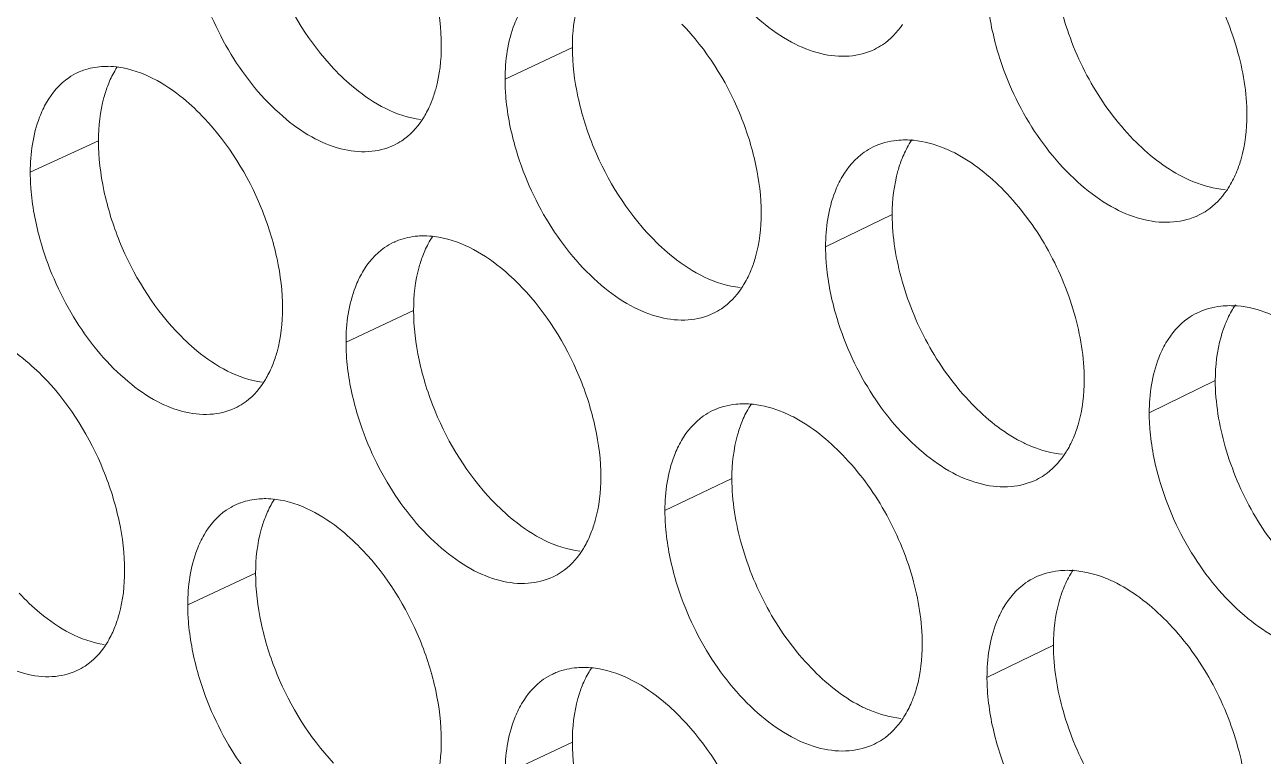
# Model space of a CAD drawing. Header units: millimetres. Extents: x 1177 to 4147, y 93 to 2194.
# Drawn here: x 2566.4 to 2580.43, y 791.71 to 800 of the extents above; entities that cross this region are included whole.
import ezdxf

# ---------------------------------------------------------------- set-up
doc = ezdxf.new("R2010")
doc.units = ezdxf.units.MM
doc.header["$LTSCALE"] = 0.1
doc.layers.get('0').update_dxf_attribs({"lineweight": 13})
doc.layers.add('标注', color=251, linetype='Continuous', lineweight=9)

# ---------------------------------------------------------------- blocks, each defined once
blk = doc.blocks.new('02')
at = {"layer": '标注'}
for p, q in [((4444.276, 733.764), (4443.187, 733.249)), ((4436.603, 732.249), (4435.5, 731.741)), ((4449.455, 731.055), (4448.376, 730.535)), ((4441.706, 729.503), (4440.612, 728.99)), ((4454.685, 728.371), (4453.616, 727.845)), ((4446.859, 726.782), (4445.775, 726.264)), ((4439.148, 725.248), (4438.049, 724.737)), ((4452.064, 724.085), (4450.989, 723.562)), ((4444.276, 722.514), (4443.187, 721.999))]:
    blk.add_line(p, q, dxfattribs=at)
for centre, radius, start, end in [((4436.704, 732.418), 1.034, 109.1713, 114.7632), ((4436.739, 732.073), 1.384, 82.0095, 89.1943), ((4449.664, 730.835), 1.43, 84.4925, 89.9118), ((4441.87, 729.31), 1.402, 83.021, 89.4851), ((4441.831, 729.655), 1.051, 110.5478, 115.181), ((4454.923, 728.132), 1.449, 85.444, 90.1903), ((4447.053, 726.571), 1.421, 84.008, 89.7708), ((4439.298, 725.063), 1.393, 82.5184, 89.3404), ((4439.261, 725.409), 1.043, 109.8653, 114.9718), ((4452.287, 723.856), 1.439, 84.9711, 90.0516), ((4444.413, 722.658), 1.06, 111.219, 115.391), ((4444.455, 722.312), 1.411, 83.5175, 89.6286)]:
    blk.add_arc(centre, radius, start, end, dxfattribs=at)
for points, knots in [([(4442.155, 733.795), (4442.155, 734.064), (4442.085, 734.622), (4441.745, 735.701), (4441.276, 736.453), (4440.884, 736.868)], [0, 0, 0, 0, 0.238218, 0.493853, 1, 1, 1, 1]), ([(4439.148, 736.498), (4439.148, 736.229), (4439.218, 735.67), (4439.554, 734.59), (4440.02, 733.838), (4440.411, 733.422)], [0, 0, 0, 0, 0.238432, 0.494215, 1, 1, 1, 1]), ([(4445.935, 736.436), (4446.06, 735.994), (4446.427, 735.162), (4447.134, 734.309), (4447.792, 733.841), (4448.277, 733.644), (4448.748, 733.596), (4449.042, 733.671), (4449.169, 733.732)], [0, 0, 0, 0, 0.295542, 0.576027, 0.700439, 0.810823, 0.909172, 1, 1, 1, 1]), ([(4445.935, 736.436), (4446.06, 735.994), (4446.427, 735.162), (4447.134, 734.309), (4447.792, 733.841), (4448.277, 733.644), (4448.748, 733.596), (4449.042, 733.671), (4449.169, 733.732)], [0, 0, 0, 0, 0.295542, 0.576027, 0.700439, 0.810823, 0.909172, 1, 1, 1, 1]), ([(4455.197, 732.668), (4455.197, 733.031), (4455.069, 733.782), (4454.624, 734.832), (4453.958, 735.725), (4453.389, 736.183), (4453.089, 736.336)], [0, 0, 0, 0, 0.247276, 0.512232, 0.770569, 1, 1, 1, 1]), ([(4455.197, 732.668), (4455.197, 733.031), (4455.069, 733.782), (4454.624, 734.832), (4453.958, 735.725), (4453.389, 736.183), (4453.089, 736.336)], [0, 0, 0, 0, 0.247276, 0.512232, 0.770569, 1, 1, 1, 1]), ([(4452.064, 735.335), (4452.064, 734.972), (4452.191, 734.22), (4452.632, 733.169), (4453.293, 732.275), (4453.861, 731.817), (4454.16, 731.665)], [0, 0, 0, 0, 0.24758, 0.512681, 0.770856, 1, 1, 1, 1]), ([(4452.064, 735.335), (4452.064, 734.972), (4452.191, 734.22), (4452.632, 733.169), (4453.293, 732.275), (4453.861, 731.817), (4454.16, 731.665)], [0, 0, 0, 0, 0.24758, 0.512681, 0.770856, 1, 1, 1, 1]), ([(4438.207, 734.909), (4438.329, 734.467), (4438.688, 733.637), (4439.382, 732.78), (4440.027, 732.306), (4440.504, 732.104), (4440.967, 732.049), (4441.257, 732.118), (4441.383, 732.177)], [0, 0, 0, 0, 0.29692, 0.578074, 0.702428, 0.812421, 0.910064, 1, 1, 1, 1]), ([(4444.435, 734.675), (4444.409, 734.608), (4444.311, 734.314), (4444.276, 734.002), (4444.276, 733.764)], [0, 0, 0, 0, 0.232089, 1, 1, 1, 1]), ([(4450.989, 734.812), (4450.989, 734.725), (4451.005, 734.361), (4451.075, 734.001), (4451.151, 733.735)], [0, 0, 0, 0, 0.238471, 1, 1, 1, 1]), ([(4450.989, 734.812), (4450.989, 734.725), (4451.005, 734.361), (4451.075, 734.001), (4451.151, 733.735)], [0, 0, 0, 0, 0.238471, 1, 1, 1, 1]), ([(4443.454, 734.381), (4443.41, 734.305), (4443.243, 733.95), (4443.187, 733.551), (4443.187, 733.249)], [0, 0, 0, 0, 0.226658, 1, 1, 1, 1]), ([(4447.334, 731.075), (4447.334, 731.344), (4447.263, 731.902), (4446.92, 732.981), (4446.446, 733.73), (4446.05, 734.142)], [0, 0, 0, 0, 0.238081, 0.493556, 1, 1, 1, 1]), ([(4449.169, 733.732), (4449.213, 733.754), (4449.39, 733.855), (4449.535, 734.008), (4449.621, 734.135)], [0, 0, 0, 0, 0.2437, 1, 1, 1, 1]), ([(4449.169, 733.732), (4449.213, 733.754), (4449.39, 733.855), (4449.535, 734.008), (4449.621, 734.135)], [0, 0, 0, 0, 0.2437, 1, 1, 1, 1]), ([(4441.996, 732.885), (4442.023, 732.952), (4442.12, 733.245), (4442.155, 733.557), (4442.155, 733.795)], [0, 0, 0, 0, 0.232027, 1, 1, 1, 1]), ([(4444.276, 733.764), (4444.276, 733.496), (4444.347, 732.937), (4444.686, 731.858), (4445.157, 731.108), (4445.552, 730.695)], [0, 0, 0, 0, 0.238296, 0.493918, 1, 1, 1, 1]), ([(4451.151, 733.735), (4451.278, 733.292), (4451.649, 732.459), (4452.367, 731.609), (4453.032, 731.145), (4453.524, 730.952), (4454, 730.909), (4454.295, 730.987), (4454.423, 731.05)], [0, 0, 0, 0, 0.294634, 0.574682, 0.699134, 0.809777, 0.908589, 1, 1, 1, 1]), ([(4451.151, 733.735), (4451.278, 733.292), (4451.649, 732.459), (4452.367, 731.609), (4453.032, 731.145), (4453.524, 730.952), (4454, 730.909), (4454.295, 730.987), (4454.423, 731.05)], [0, 0, 0, 0, 0.294634, 0.574682, 0.699134, 0.809777, 0.908589, 1, 1, 1, 1]), ([(4436.758, 733.456), (4436.724, 733.457), (4436.59, 733.453), (4436.457, 733.427), (4436.364, 733.395)], [0, 0, 0, 0, 0.257182, 1, 1, 1, 1]), ([(4436.27, 733.357), (4436.219, 733.333), (4436.013, 733.217), (4435.853, 733.028), (4435.764, 732.873)], [0, 0, 0, 0, 0.240997, 1, 1, 1, 1]), ([(4436.907, 733.447), (4436.893, 733.425), (4436.837, 733.333), (4436.79, 733.234), (4436.76, 733.158)], [0, 0, 0, 0, 0.24222, 1, 1, 1, 1]), ([(4438.32, 732.614), (4438.214, 732.727), (4437.822, 733.101), (4437.316, 733.389), (4436.931, 733.443)], [0, 0, 0, 0, 0.284921, 1, 1, 1, 1]), ([(4440.411, 733.422), (4440.518, 733.308), (4440.914, 732.932), (4441.429, 732.645), (4441.819, 732.597)], [0, 0, 0, 0, 0.284983, 1, 1, 1, 1]), ([(4436.76, 733.158), (4436.734, 733.091), (4436.638, 732.798), (4436.603, 732.486), (4436.603, 732.249)], [0, 0, 0, 0, 0.231643, 1, 1, 1, 1]), ([(4443.187, 733.249), (4443.187, 733.162), (4443.202, 732.798), (4443.271, 732.438), (4443.346, 732.171)], [0, 0, 0, 0, 0.238377, 1, 1, 1, 1]), ([(4435.764, 732.873), (4435.72, 732.796), (4435.555, 732.441), (4435.5, 732.043), (4435.5, 731.741)], [0, 0, 0, 0, 0.225927, 1, 1, 1, 1]), ([(4441.844, 732.589), (4441.858, 732.612), (4441.917, 732.706), (4441.965, 732.807), (4441.996, 732.885)], [0, 0, 0, 0, 0.242305, 1, 1, 1, 1]), ([(4455.034, 731.757), (4455.062, 731.823), (4455.161, 732.117), (4455.197, 732.43), (4455.197, 732.668)], [0, 0, 0, 0, 0.232772, 1, 1, 1, 1]), ([(4455.034, 731.757), (4455.062, 731.823), (4455.161, 732.117), (4455.197, 732.43), (4455.197, 732.668)], [0, 0, 0, 0, 0.232772, 1, 1, 1, 1]), ([(4439.585, 729.538), (4439.585, 729.807), (4439.515, 730.366), (4439.177, 731.445), (4438.711, 732.198), (4438.32, 732.614)], [0, 0, 0, 0, 0.238287, 0.494002, 1, 1, 1, 1]), ([(4441.383, 732.177), (4441.428, 732.199), (4441.61, 732.301), (4441.757, 732.458), (4441.844, 732.589)], [0, 0, 0, 0, 0.243002, 1, 1, 1, 1]), ([(4449.666, 732.265), (4449.62, 732.265), (4449.443, 732.256), (4449.267, 732.209), (4449.148, 732.152)], [0, 0, 0, 0, 0.258394, 1, 1, 1, 1]), ([(4449.775, 732.27), (4449.76, 732.247), (4449.699, 732.15), (4449.648, 732.047), (4449.616, 731.966)], [0, 0, 0, 0, 0.242417, 1, 1, 1, 1]), ([(4450.466, 732.054), (4450.411, 732.082), (4450.2, 732.18), (4449.971, 732.242), (4449.801, 732.258)], [0, 0, 0, 0, 0.266613, 1, 1, 1, 1]), ([(4436.603, 732.249), (4436.603, 731.979), (4436.673, 731.421), (4437.007, 730.341), (4437.47, 729.587), (4437.86, 729.17)], [0, 0, 0, 0, 0.238501, 0.494363, 1, 1, 1, 1]), ([(4443.346, 732.171), (4443.47, 731.729), (4443.834, 730.898), (4444.537, 730.044), (4445.19, 729.573), (4445.673, 729.375), (4446.142, 729.324), (4446.434, 729.397), (4446.561, 729.458)], [0, 0, 0, 0, 0.295999, 0.576706, 0.701098, 0.811352, 0.909467, 1, 1, 1, 1]), ([(4449.148, 732.152), (4449.097, 732.127), (4448.894, 732.008), (4448.735, 731.821), (4448.645, 731.667)], [0, 0, 0, 0, 0.241979, 1, 1, 1, 1]), ([(4452.564, 728.381), (4452.564, 728.744), (4452.436, 729.496), (4451.993, 730.547), (4451.331, 731.441), (4450.765, 731.9), (4450.466, 732.054)], [0, 0, 0, 0, 0.24746, 0.512581, 0.770891, 1, 1, 1, 1]), ([(4449.616, 731.966), (4449.589, 731.9), (4449.491, 731.606), (4449.455, 731.293), (4449.455, 731.055)], [0, 0, 0, 0, 0.232387, 1, 1, 1, 1]), ([(4435.5, 731.741), (4435.5, 731.654), (4435.515, 731.29), (4435.583, 730.929), (4435.657, 730.662)], [0, 0, 0, 0, 0.238286, 1, 1, 1, 1]), ([(4448.645, 731.667), (4448.6, 731.59), (4448.432, 731.236), (4448.376, 730.836), (4448.376, 730.535)], [0, 0, 0, 0, 0.227147, 1, 1, 1, 1]), ([(4454.16, 731.665), (4454.217, 731.636), (4454.433, 731.537), (4454.669, 731.476), (4454.843, 731.462)], [0, 0, 0, 0, 0.266627, 1, 1, 1, 1]), ([(4454.16, 731.665), (4454.217, 731.636), (4454.433, 731.537), (4454.669, 731.476), (4454.843, 731.462)], [0, 0, 0, 0, 0.266627, 1, 1, 1, 1]), ([(4454.87, 731.447), (4454.886, 731.47), (4454.949, 731.569), (4455.001, 731.674), (4455.034, 731.757)], [0, 0, 0, 0, 0.242531, 1, 1, 1, 1]), ([(4454.87, 731.447), (4454.886, 731.47), (4454.949, 731.569), (4455.001, 731.674), (4455.034, 731.757)], [0, 0, 0, 0, 0.242531, 1, 1, 1, 1]), ([(4454.423, 731.05), (4454.467, 731.071), (4454.641, 731.172), (4454.784, 731.322), (4454.87, 731.447)], [0, 0, 0, 0, 0.244132, 1, 1, 1, 1]), ([(4454.423, 731.05), (4454.467, 731.071), (4454.641, 731.172), (4454.784, 731.322), (4454.87, 731.447)], [0, 0, 0, 0, 0.244132, 1, 1, 1, 1]), ([(4447.173, 730.165), (4447.2, 730.232), (4447.299, 730.526), (4447.334, 730.838), (4447.334, 731.075)], [0, 0, 0, 0, 0.232325, 1, 1, 1, 1]), ([(4449.455, 731.055), (4449.455, 730.692), (4449.582, 729.94), (4450.02, 728.889), (4450.678, 727.994), (4451.243, 727.534), (4451.541, 727.38)], [0, 0, 0, 0, 0.247764, 0.513029, 0.771178, 1, 1, 1, 1]), ([(4435.657, 730.662), (4435.778, 730.22), (4436.135, 729.391), (4436.823, 728.533), (4437.464, 728.057), (4437.939, 727.852), (4438.399, 727.795), (4438.688, 727.863), (4438.813, 727.921)], [0, 0, 0, 0, 0.297384, 0.578764, 0.7031, 0.812961, 0.910366, 1, 1, 1, 1]), ([(4441.883, 730.712), (4441.846, 730.712), (4441.703, 730.707), (4441.561, 730.677), (4441.462, 730.64)], [0, 0, 0, 0, 0.257421, 1, 1, 1, 1]), ([(4442.016, 730.708), (4442.001, 730.686), (4441.943, 730.592), (4441.895, 730.491), (4441.864, 730.413)], [0, 0, 0, 0, 0.24229, 1, 1, 1, 1]), ([(4443.46, 729.877), (4443.352, 729.991), (4442.951, 730.367), (4442.433, 730.654), (4442.04, 730.701)], [0, 0, 0, 0, 0.2848, 1, 1, 1, 1]), ([(4445.552, 730.695), (4445.662, 730.58), (4446.067, 730.201), (4446.594, 729.916), (4446.991, 729.874)], [0, 0, 0, 0, 0.28484, 1, 1, 1, 1]), ([(4441.383, 730.607), (4441.332, 730.583), (4441.127, 730.465), (4440.967, 730.277), (4440.878, 730.122)], [0, 0, 0, 0, 0.241405, 1, 1, 1, 1]), ([(4448.376, 730.535), (4448.376, 730.448), (4448.391, 730.084), (4448.461, 729.724), (4448.537, 729.458)], [0, 0, 0, 0, 0.238439, 1, 1, 1, 1]), ([(4441.864, 730.413), (4441.838, 730.346), (4441.74, 730.053), (4441.706, 729.74), (4441.706, 729.503)], [0, 0, 0, 0, 0.231941, 1, 1, 1, 1]), ([(4440.878, 730.122), (4440.833, 730.046), (4440.667, 729.691), (4440.612, 729.292), (4440.612, 728.99)], [0, 0, 0, 0, 0.226413, 1, 1, 1, 1]), ([(4447.016, 729.864), (4447.031, 729.887), (4447.092, 729.983), (4447.141, 730.086), (4447.173, 730.165)], [0, 0, 0, 0, 0.242387, 1, 1, 1, 1]), ([(4444.738, 726.807), (4444.738, 727.076), (4444.667, 727.634), (4444.326, 728.713), (4443.855, 729.463), (4443.46, 729.877)], [0, 0, 0, 0, 0.23815, 0.493704, 1, 1, 1, 1]), ([(4446.561, 729.458), (4446.606, 729.479), (4446.784, 729.581), (4446.93, 729.735), (4447.016, 729.864)], [0, 0, 0, 0, 0.243475, 1, 1, 1, 1]), ([(4439.427, 728.629), (4439.453, 728.696), (4439.55, 728.989), (4439.585, 729.301), (4439.585, 729.538)], [0, 0, 0, 0, 0.231878, 1, 1, 1, 1]), ([(4441.706, 729.503), (4441.706, 729.234), (4441.776, 728.676), (4442.114, 727.596), (4442.582, 726.845), (4442.975, 726.43)], [0, 0, 0, 0, 0.238364, 0.494066, 1, 1, 1, 1]), ([(4448.537, 729.458), (4448.662, 729.015), (4449.032, 728.182), (4449.744, 727.331), (4450.405, 726.865), (4450.894, 726.67), (4451.368, 726.624), (4451.662, 726.701), (4451.79, 726.763)], [0, 0, 0, 0, 0.295087, 0.575352, 0.699785, 0.810298, 0.90888, 1, 1, 1, 1]), ([(4454.388, 729.462), (4454.337, 729.437), (4454.135, 729.317), (4453.976, 729.13), (4453.886, 728.977)], [0, 0, 0, 0, 0.242339, 1, 1, 1, 1]), ([(4454.918, 729.581), (4454.871, 729.581), (4454.69, 729.572), (4454.509, 729.522), (4454.388, 729.462)], [0, 0, 0, 0, 0.258411, 1, 1, 1, 1]), ([(4455.011, 729.592), (4454.995, 729.568), (4454.932, 729.47), (4454.881, 729.364), (4454.848, 729.282)], [0, 0, 0, 0, 0.242516, 1, 1, 1, 1]), ([(4455.726, 729.374), (4455.669, 729.403), (4455.45, 729.502), (4455.213, 729.563), (4455.038, 729.577)], [0, 0, 0, 0, 0.266684, 1, 1, 1, 1]), ([(4454.848, 729.282), (4454.821, 729.216), (4454.721, 728.922), (4454.685, 728.608), (4454.685, 728.371)], [0, 0, 0, 0, 0.232686, 1, 1, 1, 1]), ([(4435.769, 728.367), (4435.664, 728.479), (4435.277, 728.852), (4434.778, 729.141), (4434.396, 729.197)], [0, 0, 0, 0, 0.284973, 1, 1, 1, 1]), ([(4437.86, 729.17), (4437.966, 729.056), (4438.358, 728.681), (4438.866, 728.393), (4439.253, 728.342)], [0, 0, 0, 0, 0.285047, 1, 1, 1, 1]), ([(4440.612, 728.99), (4440.612, 728.903), (4440.627, 728.54), (4440.696, 728.179), (4440.77, 727.912)], [0, 0, 0, 0, 0.238347, 1, 1, 1, 1]), ([(4453.886, 728.977), (4453.841, 728.9), (4453.673, 728.546), (4453.616, 728.146), (4453.616, 727.845)], [0, 0, 0, 0, 0.227639, 1, 1, 1, 1]), ([(4439.277, 728.336), (4439.291, 728.359), (4439.349, 728.452), (4439.396, 728.552), (4439.427, 728.629)], [0, 0, 0, 0, 0.242268, 1, 1, 1, 1]), ([(4437.028, 725.288), (4437.028, 725.557), (4436.958, 726.116), (4436.622, 727.196), (4436.159, 727.949), (4435.769, 728.367)], [0, 0, 0, 0, 0.238356, 0.494151, 1, 1, 1, 1]), ([(4438.813, 727.921), (4438.859, 727.943), (4439.042, 728.045), (4439.19, 728.204), (4439.277, 728.336)], [0, 0, 0, 0, 0.242755, 1, 1, 1, 1]), ([(4452.401, 727.47), (4452.428, 727.537), (4452.528, 727.83), (4452.564, 728.143), (4452.564, 728.381)], [0, 0, 0, 0, 0.232623, 1, 1, 1, 1]), ([(4454.685, 728.371), (4454.685, 728.008), (4454.813, 727.256), (4455.256, 726.206), (4455.921, 725.314), (4456.491, 724.857), (4456.791, 724.706)], [0, 0, 0, 0, 0.247397, 0.512334, 0.770535, 1, 1, 1, 1]), ([(4440.77, 727.912), (4440.893, 727.47), (4441.255, 726.639), (4441.953, 725.784), (4442.602, 725.312), (4443.082, 725.111), (4443.548, 725.058), (4443.839, 725.13), (4443.965, 725.189)], [0, 0, 0, 0, 0.296459, 0.577388, 0.701761, 0.811885, 0.909764, 1, 1, 1, 1]), ([(4446.547, 727.881), (4446.496, 727.856), (4446.292, 727.738), (4446.133, 727.55), (4446.043, 727.396)], [0, 0, 0, 0, 0.241792, 1, 1, 1, 1]), ([(4447.059, 727.991), (4447.013, 727.991), (4446.838, 727.983), (4446.665, 727.937), (4446.547, 727.881)], [0, 0, 0, 0, 0.258386, 1, 1, 1, 1]), ([(4447.176, 727.993), (4447.161, 727.971), (4447.101, 727.875), (4447.051, 727.772), (4447.019, 727.693)], [0, 0, 0, 0, 0.242372, 1, 1, 1, 1]), ([(4447.855, 727.778), (4447.8, 727.806), (4447.593, 727.903), (4447.368, 727.966), (4447.201, 727.983)], [0, 0, 0, 0, 0.266572, 1, 1, 1, 1]), ([(4453.616, 727.845), (4453.616, 727.758), (4453.631, 727.395), (4453.702, 727.035), (4453.778, 726.769)], [0, 0, 0, 0, 0.238502, 1, 1, 1, 1]), ([(4447.019, 727.693), (4446.993, 727.626), (4446.895, 727.332), (4446.859, 727.019), (4446.859, 726.782)], [0, 0, 0, 0, 0.232238, 1, 1, 1, 1]), ([(4449.942, 724.1), (4449.942, 724.463), (4449.815, 725.215), (4449.375, 726.267), (4448.716, 727.162), (4448.152, 727.623), (4447.855, 727.778)], [0, 0, 0, 0, 0.247645, 0.51293, 0.771215, 1, 1, 1, 1]), ([(4452.239, 727.163), (4452.255, 727.186), (4452.317, 727.284), (4452.369, 727.389), (4452.401, 727.47)], [0, 0, 0, 0, 0.242481, 1, 1, 1, 1]), ([(4446.043, 727.396), (4445.998, 727.319), (4445.831, 726.965), (4445.775, 726.566), (4445.775, 726.264)], [0, 0, 0, 0, 0.226902, 1, 1, 1, 1]), ([(4451.541, 727.38), (4451.597, 727.352), (4451.81, 727.253), (4452.041, 727.191), (4452.213, 727.176)], [0, 0, 0, 0, 0.266595, 1, 1, 1, 1]), ([(4451.79, 726.763), (4451.834, 726.785), (4452.009, 726.885), (4452.153, 727.037), (4452.239, 727.163)], [0, 0, 0, 0, 0.24392, 1, 1, 1, 1]), ([(4444.578, 725.897), (4444.605, 725.964), (4444.703, 726.257), (4444.738, 726.57), (4444.738, 726.807)], [0, 0, 0, 0, 0.232176, 1, 1, 1, 1]), ([(4446.859, 726.782), (4446.859, 726.419), (4446.985, 725.667), (4447.421, 724.614), (4448.076, 723.718), (4448.638, 723.256), (4448.935, 723.102)], [0, 0, 0, 0, 0.247948, 0.513377, 0.771501, 1, 1, 1, 1]), ([(4453.778, 726.769), (4453.905, 726.325), (4454.28, 725.492), (4455.002, 724.643), (4455.671, 724.181), (4456.166, 723.99), (4456.644, 723.949), (4456.941, 724.029), (4457.07, 724.093)], [0, 0, 0, 0, 0.294183, 0.574014, 0.698487, 0.809259, 0.908301, 1, 1, 1, 1]), ([(4439.314, 726.456), (4439.278, 726.456), (4439.14, 726.452), (4439.003, 726.424), (4438.906, 726.389)], [0, 0, 0, 0, 0.257304, 1, 1, 1, 1]), ([(4439.455, 726.45), (4439.441, 726.428), (4439.383, 726.334), (4439.336, 726.235), (4439.306, 726.157)], [0, 0, 0, 0, 0.242253, 1, 1, 1, 1]), ([(4440.884, 725.618), (4440.776, 725.731), (4440.38, 726.106), (4439.868, 726.393), (4439.479, 726.444)], [0, 0, 0, 0, 0.284863, 1, 1, 1, 1]), ([(4433.119, 726.421), (4433.24, 725.98), (4433.594, 725.15), (4434.278, 724.291), (4434.915, 723.813), (4435.386, 723.607), (4435.845, 723.547), (4436.132, 723.614), (4436.256, 723.671)], [0, 0, 0, 0, 0.29785, 0.579458, 0.703775, 0.813505, 0.91067, 1, 1, 1, 1]), ([(4438.82, 726.354), (4438.769, 726.33), (4438.563, 726.213), (4438.404, 726.024), (4438.314, 725.87)], [0, 0, 0, 0, 0.241203, 1, 1, 1, 1]), ([(4442.975, 726.43), (4443.084, 726.316), (4443.484, 725.938), (4444.005, 725.652), (4444.398, 725.607)], [0, 0, 0, 0, 0.284914, 1, 1, 1, 1]), ([(4445.775, 726.264), (4445.775, 726.177), (4445.79, 725.813), (4445.86, 725.453), (4445.935, 725.186)], [0, 0, 0, 0, 0.238408, 1, 1, 1, 1]), ([(4439.306, 726.157), (4439.279, 726.091), (4439.183, 725.797), (4439.148, 725.485), (4439.148, 725.248)], [0, 0, 0, 0, 0.231792, 1, 1, 1, 1]), ([(4438.314, 725.87), (4438.27, 725.793), (4438.104, 725.438), (4438.049, 725.039), (4438.049, 724.737)], [0, 0, 0, 0, 0.22617, 1, 1, 1, 1]), ([(4444.423, 725.599), (4444.438, 725.621), (4444.498, 725.717), (4444.547, 725.818), (4444.578, 725.897)], [0, 0, 0, 0, 0.242345, 1, 1, 1, 1]), ([(4442.155, 722.545), (4442.155, 722.814), (4442.085, 723.372), (4441.745, 724.451), (4441.276, 725.203), (4440.884, 725.618)], [0, 0, 0, 0, 0.238218, 0.493853, 1, 1, 1, 1]), ([(4443.965, 725.189), (4444.01, 725.211), (4444.191, 725.313), (4444.337, 725.469), (4444.423, 725.599)], [0, 0, 0, 0, 0.243242, 1, 1, 1, 1]), ([(4436.87, 724.379), (4436.897, 724.446), (4436.993, 724.739), (4437.028, 725.051), (4437.028, 725.288)], [0, 0, 0, 0, 0.231729, 1, 1, 1, 1]), ([(4439.148, 725.248), (4439.148, 724.979), (4439.218, 724.42), (4439.554, 723.34), (4440.02, 722.588), (4440.411, 722.172)], [0, 0, 0, 0, 0.238432, 0.494215, 1, 1, 1, 1]), ([(4452.286, 725.295), (4452.239, 725.295), (4452.06, 725.286), (4451.882, 725.237), (4451.762, 725.179)], [0, 0, 0, 0, 0.258402, 1, 1, 1, 1]), ([(4452.387, 725.303), (4452.371, 725.28), (4452.309, 725.182), (4452.258, 725.078), (4452.226, 724.996)], [0, 0, 0, 0, 0.242465, 1, 1, 1, 1]), ([(4453.089, 725.086), (4453.033, 725.114), (4452.819, 725.213), (4452.586, 725.275), (4452.413, 725.29)], [0, 0, 0, 0, 0.266651, 1, 1, 1, 1]), ([(4445.935, 725.186), (4446.06, 724.744), (4446.427, 723.912), (4447.134, 723.059), (4447.792, 722.591), (4448.277, 722.394), (4448.748, 722.346), (4449.042, 722.421), (4449.169, 722.482)], [0, 0, 0, 0, 0.295542, 0.576027, 0.700439, 0.810823, 0.909172, 1, 1, 1, 1]), ([(4451.762, 725.179), (4451.711, 725.154), (4451.508, 725.034), (4451.349, 724.847), (4451.259, 724.694)], [0, 0, 0, 0, 0.242161, 1, 1, 1, 1]), ([(4455.197, 721.418), (4455.197, 721.781), (4455.069, 722.532), (4454.624, 723.582), (4453.958, 724.475), (4453.389, 724.933), (4453.089, 725.086)], [0, 0, 0, 0, 0.247276, 0.512232, 0.770569, 1, 1, 1, 1]), ([(4435.322, 724.924), (4435.427, 724.811), (4435.814, 724.437), (4436.316, 724.148), (4436.699, 724.094)], [0, 0, 0, 0, 0.285106, 1, 1, 1, 1]), ([(4452.226, 724.996), (4452.199, 724.93), (4452.1, 724.636), (4452.064, 724.323), (4452.064, 724.085)], [0, 0, 0, 0, 0.232536, 1, 1, 1, 1]), ([(4438.049, 724.737), (4438.049, 724.651), (4438.064, 724.287), (4438.133, 723.926), (4438.207, 723.659)], [0, 0, 0, 0, 0.238316, 1, 1, 1, 1]), ([(4451.259, 724.694), (4451.214, 724.617), (4451.046, 724.263), (4450.989, 723.863), (4450.989, 723.562)], [0, 0, 0, 0, 0.227393, 1, 1, 1, 1]), ([(4436.723, 724.089), (4436.737, 724.111), (4436.794, 724.204), (4436.84, 724.303), (4436.87, 724.379)], [0, 0, 0, 0, 0.242235, 1, 1, 1, 1]), ([(4436.256, 723.671), (4436.303, 723.692), (4436.487, 723.795), (4436.636, 723.956), (4436.723, 724.089)], [0, 0, 0, 0, 0.242501, 1, 1, 1, 1]), ([(4449.781, 723.19), (4449.808, 723.256), (4449.907, 723.55), (4449.942, 723.863), (4449.942, 724.1)], [0, 0, 0, 0, 0.232474, 1, 1, 1, 1]), ([(4452.064, 724.085), (4452.064, 723.722), (4452.191, 722.97), (4452.632, 721.919), (4453.293, 721.025), (4453.861, 720.567), (4454.16, 720.415)], [0, 0, 0, 0, 0.24758, 0.512681, 0.770856, 1, 1, 1, 1]), ([(4438.207, 723.659), (4438.329, 723.217), (4438.688, 722.387), (4439.382, 721.53), (4440.027, 721.056), (4440.504, 720.854), (4440.967, 720.799), (4441.257, 720.868), (4441.383, 720.927)], [0, 0, 0, 0, 0.29692, 0.578074, 0.702428, 0.812421, 0.910064, 1, 1, 1, 1]), ([(4444.464, 723.723), (4444.426, 723.723), (4444.279, 723.718), (4444.132, 723.686), (4444.03, 723.646)], [0, 0, 0, 0, 0.257534, 1, 1, 1, 1]), ([(4444.59, 723.723), (4444.575, 723.7), (4444.515, 723.605), (4444.467, 723.504), (4444.435, 723.425)], [0, 0, 0, 0, 0.242329, 1, 1, 1, 1]), ([(4446.05, 722.892), (4445.94, 723.007), (4445.535, 723.384), (4445.01, 723.67), (4444.615, 723.714)], [0, 0, 0, 0, 0.284731, 1, 1, 1, 1]), ([(4443.959, 723.616), (4443.908, 723.591), (4443.703, 723.473), (4443.544, 723.286), (4443.454, 723.131)], [0, 0, 0, 0, 0.241601, 1, 1, 1, 1]), ([(4450.989, 723.562), (4450.989, 723.475), (4451.005, 723.111), (4451.075, 722.751), (4451.151, 722.485)], [0, 0, 0, 0, 0.238471, 1, 1, 1, 1]), ([(4444.435, 723.425), (4444.409, 723.358), (4444.311, 723.064), (4444.276, 722.752), (4444.276, 722.514)], [0, 0, 0, 0, 0.232089, 1, 1, 1, 1]), ([(4443.454, 723.131), (4443.41, 723.055), (4443.243, 722.7), (4443.187, 722.301), (4443.187, 721.999)], [0, 0, 0, 0, 0.226658, 1, 1, 1, 1]), ([(4448.935, 723.102), (4448.99, 723.074), (4449.199, 722.976), (4449.427, 722.913), (4449.595, 722.897)], [0, 0, 0, 0, 0.266559, 1, 1, 1, 1]), ([(4449.621, 722.885), (4449.637, 722.908), (4449.698, 723.005), (4449.749, 723.109), (4449.781, 723.19)], [0, 0, 0, 0, 0.242432, 1, 1, 1, 1]), ([(4447.334, 719.825), (4447.334, 720.094), (4447.263, 720.652), (4446.92, 721.731), (4446.446, 722.48), (4446.05, 722.892)], [0, 0, 0, 0, 0.238081, 0.493556, 1, 1, 1, 1]), ([(4449.169, 722.482), (4449.213, 722.504), (4449.39, 722.605), (4449.535, 722.758), (4449.621, 722.885)], [0, 0, 0, 0, 0.2437, 1, 1, 1, 1]), ([(4441.996, 721.635), (4442.023, 721.702), (4442.12, 721.995), (4442.155, 722.307), (4442.155, 722.545)], [0, 0, 0, 0, 0.232027, 1, 1, 1, 1]), ([(4444.276, 722.514), (4444.276, 722.246), (4444.347, 721.687), (4444.686, 720.608), (4445.157, 719.858), (4445.552, 719.445)], [0, 0, 0, 0, 0.238296, 0.493918, 1, 1, 1, 1]), ([(4451.151, 722.485), (4451.278, 722.042), (4451.649, 721.209), (4452.367, 720.359), (4453.032, 719.895), (4453.524, 719.702), (4454, 719.659), (4454.295, 719.737), (4454.423, 719.8)], [0, 0, 0, 0, 0.294634, 0.574682, 0.699134, 0.809777, 0.908589, 1, 1, 1, 1])]:
    blk.add_open_spline(points, degree=3, knots=knots, dxfattribs=at)

msp = doc.modelspace()

# ---------------------------------------------------------------- block references
at = {"xscale": 0.7, "yscale": 0.7, "zscale": 0.7}
msp.add_blockref('02', (-538.391, 286.112), dxfattribs=at)

doc.saveas('drawing.dxf')
